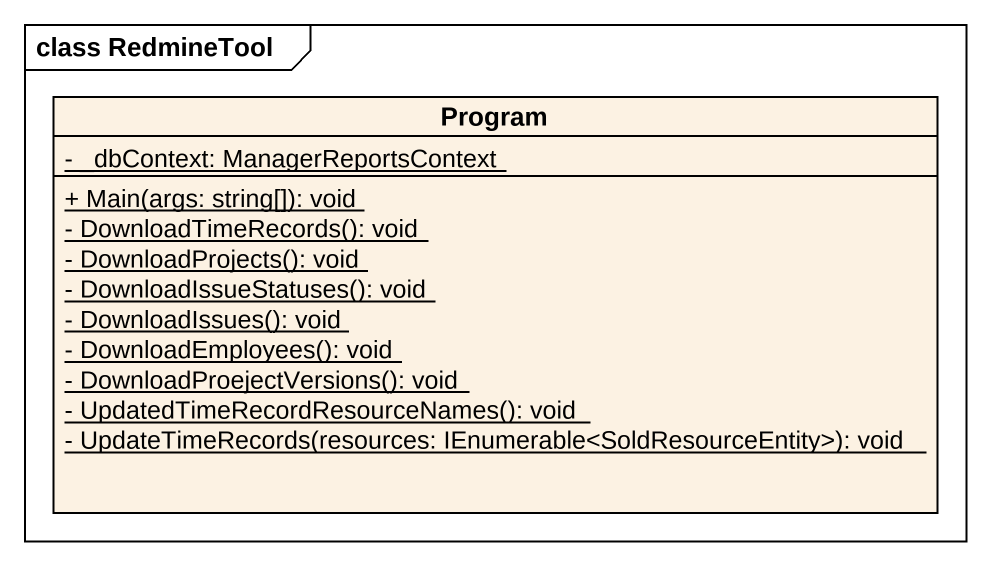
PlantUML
@startuml
mainframe class RedmineTool
hide circle
hide empty members
skinparam classAttributeIconSize 0
class Program {
  {static} - _dbContext: ManagerReportsContext
  {static} + Main(args: string[]): void
  {static} - DownloadTimeRecords(): void
  {static} - DownloadProjects(): void
  {static} - DownloadIssueStatuses(): void
  {static} - DownloadIssues(): void
  {static} - DownloadEmployees(): void
  {static} - DownloadProejectVersions(): void
  {static} - UpdatedTimeRecordResourceNames(): void
  {static} - UpdateTimeRecords(resources: IEnumerable<SoldResourceEntity>): void
}
@enduml
